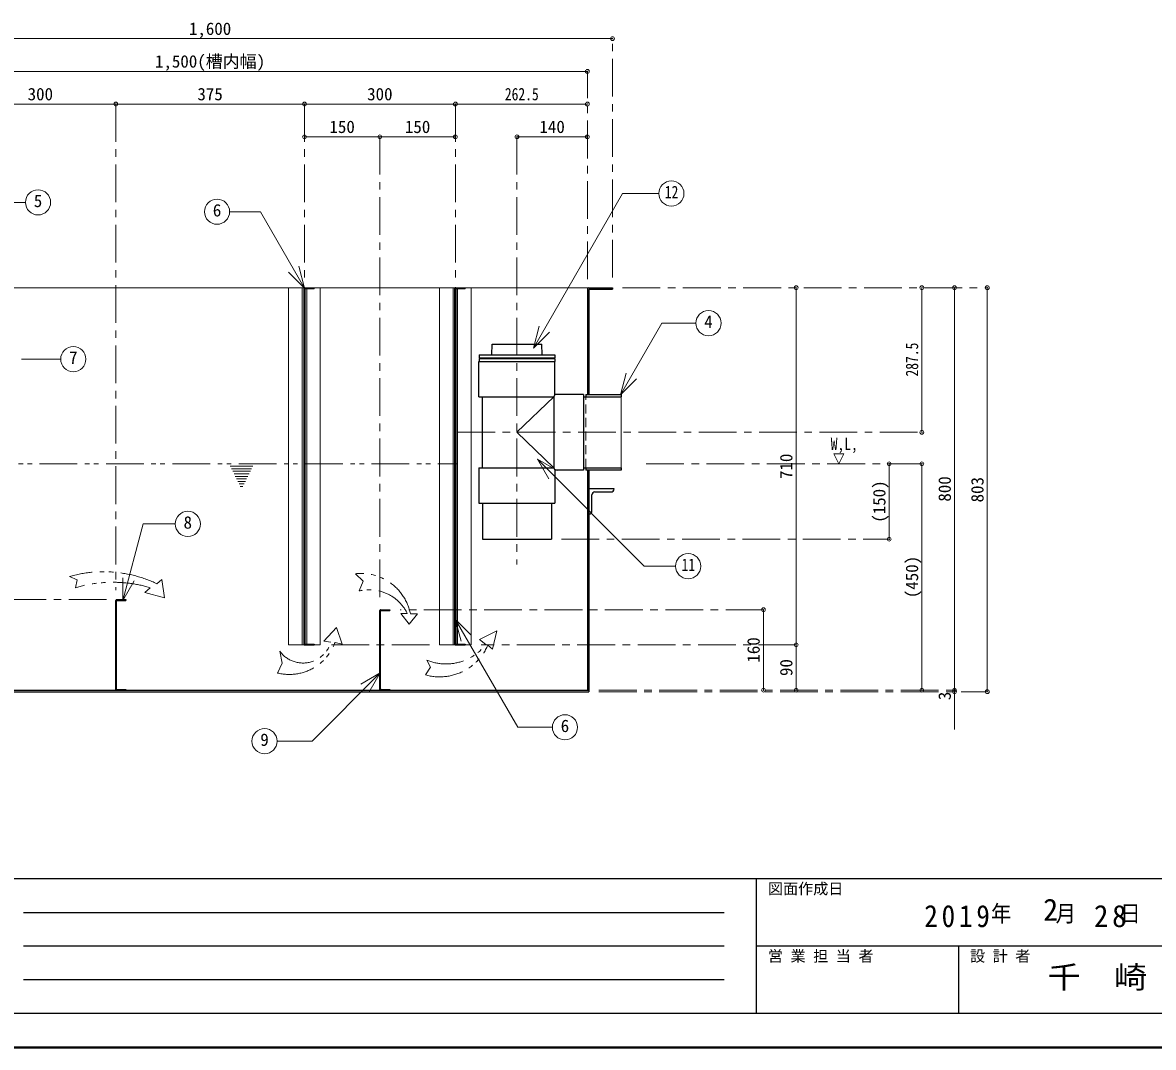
# Model space of a CAD drawing. Units: millimetres at full size, sheet at 1:15. Extents: x -3193 to 2882, y -2028 to 2187.
# Drawn here: x -1699 to 549, y -2028 to 9 of the extents above; entities that cross this region are included whole.
import ezdxf
from ezdxf.enums import TextEntityAlignment as Align

# ---------------------------------------------------------------- set-up
doc = ezdxf.new("R2010")
doc.units = ezdxf.units.MM
doc.header["$LTSCALE"] = 15
doc.header["$PDMODE"] = 32
doc.header["$PDSIZE"] = 7.5
for name, pattern in [('CHAIN1', [8, 5, -1, 1, -1]), ('DASHED1', [1.8, 1.2, -0.6]), ('DOUBLE_CHAIN1', [8.8, 5, -1, 0.6, -0.6, 0.6, -1])]:
    doc.linetypes.add(name, pattern=pattern)
doc.layers.add('0-0', color=7, linetype='Continuous', lineweight=18)
doc.styles.add('ＭＳ ゴシック', font='')
doc.styles.get('ＭＳ ゴシック').set_extended_font_data('MS Gothic')

msp = doc.modelspace()

# ---------------------------------------------------------------- linework, layer by layer
at = {"layer": '0-0', "color": 4, "lineweight": 9}
for p, q in [((-525.81, -23.2), (-2125.81, -23.2)), ((-2075.81, -88.2), (-575.81, -88.2)), ((-1513.31, -153.2), (-1813.31, -153.2)), ((-1138.31, -153.2), (-1513.31, -153.2)), ((-838.31, -153.2), (-1138.31, -153.2)), ((-575.81, -153.2), (-838.31, -153.2)), ((-1138.31, -218.2), (-988.31, -218.2)), ((-988.31, -218.2), (-838.31, -218.2)), ((-715.81, -218.2), (-575.81, -218.2)), ((-1142.81, -518.2), (-1794.06, -518.2)), ((-1169.81, -518.2), (-1169.81, -1228.2)), ((-1136.81, -518.2), (-1139.81, -518.2)), ((-842.81, -518.2), (-1119.06, -518.2)), ((-1106.81, -518.2), (-1106.81, -1228.2)), ((-869.81, -518.2), (-869.81, -1228.2)), ((-837.56, -518.2), (-839.81, -518.2)), ((-572.81, -518.2), (-819.06, -518.2)), ((-806.81, -518.2), (-806.81, -1228.2)), ((-160.81, -518.2), (-160.81, -1228.2)), ((89.19, -518.2), (89.19, -805.7)), ((154.19, -1318.2), (154.19, -518.2)), ((219.19, -518.2), (219.19, -1321.2)), ((24.19, -868.2), (24.19, -1018.2)), ((89.19, -868.2), (89.19, -1318.2)), ((-225.81, -1158.2), (-225.81, -1318.2)), ((-1142.81, -1228.2), (-1169.81, -1228.2)), ((-1119.06, -1228.2), (-1106.81, -1228.2)), ((-842.81, -1228.2), (-869.81, -1228.2)), ((-819.06, -1228.2), (-806.81, -1228.2)), ((-160.81, -1228.2), (-160.81, -1318.2)), ((154.19, -1396.2), (154.19, -1318.2))]:
    msp.add_line(p, q, dxfattribs=at)
at = {"layer": '0-0', "color": 4, "linetype": 'CHAIN1', "lineweight": 9}
for p, q in [((-525.81, -498.2), (-525.81, -23.2)), ((-575.81, -501.2), (-575.81, -88.2)), ((-1513.31, -153.2), (-1513.31, -1119.7)), ((-1138.31, -153.2), (-1138.31, -498.2)), ((-838.31, -153.2), (-838.31, -498.2)), ((-988.31, -218.2), (-988.31, -1139.7)), ((-715.81, -218.2), (-715.81, -1068.2)), ((-505.81, -518.2), (219.19, -518.2)), ((-834.31, -805.7), (89.19, -805.7)), ((-458.81, -868.2), (89.19, -868.2)), ((-627.31, -1018.2), (24.19, -1018.2)), ((-1531.81, -1138.2), (-2525.81, -1138.2)), ((-225.81, -1158.2), (-948.31, -1158.2)), ((-889.81, -1228.2), (-1086.81, -1228.2)), ((-160.81, -1228.2), (-786.81, -1228.2)), ((-552.81, -1318.2), (154.19, -1318.2)), ((-552.81, -1321.2), (219.19, -1321.2))]:
    msp.add_line(p, q, dxfattribs=at)
at = {"layer": '0-0'}
for p, q in [((-683.15, -638.15), (-505.77, -330.93)), ((-433.77, -330.93), (-505.77, -330.93)), ((-1692.93, -348.58), (-1754.47, -348.58)), ((-1287.02, -367.21), (-1225.7, -367.21)), ((-1138.12, -518.9), (-1225.7, -367.21)), ((-1138.12, -518.9), (-1169.94, -487.09)), ((-1138.12, -518.9), (-1149.77, -475.44)), ((-1142.81, -518.2), (-1142.81, -1228.2)), ((-1142.81, -518.2), (-1139.81, -518.2)), ((-1139.81, -518.2), (-1139.81, -1228.2)), ((-1136.81, -519.7), (-1136.81, -1226.7)), ((-1133.81, -519.7), (-1133.81, -1226.7)), ((-842.81, -518.2), (-842.81, -1228.2)), ((-842.81, -518.2), (-839.81, -518.2)), ((-839.81, -518.2), (-839.81, -1228.2)), ((-836.81, -519.7), (-836.81, -1226.7)), ((-833.81, -519.7), (-833.81, -1226.7)), ((-683.15, -638.15), (-671.5, -594.69)), ((-683.15, -638.15), (-651.33, -606.33)), ((-510.21, -731.48), (-427.74, -588.64)), ((-359.97, -588.64), (-427.74, -588.64)), ((-1622.8, -660.17), (-1700.65, -660.17)), ((-510.21, -731.48), (-498.56, -688.01)), ((-510.21, -731.48), (-478.39, -699.66)), ((-508.81, -876.2), (-508.81, -735.2)), ((-85.81, -848.2), (-65.81, -848.2)), ((-75.81, -868.2), (-85.81, -848.2)), ((-75.81, -868.2), (-65.81, -848.2)), ((-675.13, -859.37), (-652.63, -898.34)), ((-675.13, -859.37), (-636.16, -881.87)), ((-675.13, -859.37), (-462.71, -1071.79)), ((-1499.47, -1139.63), (-1458.76, -987.72)), ((-1395.17, -987.72), (-1458.76, -987.72)), ((-400.38, -1071.79), (-462.71, -1071.79)), ((-1499.47, -1139.63), (-1499.47, -1094.63)), ((-1499.47, -1139.63), (-1476.97, -1100.65)), ((-838.38, -1177.07), (-826.73, -1220.53)), ((-838.38, -1177.07), (-806.56, -1208.89)), ((-838.38, -1177.07), (-714.27, -1392.02)), ((-1142.81, -1228.2), (-1139.81, -1228.2)), ((-842.81, -1228.2), (-839.81, -1228.2)), ((-987.46, -1284.03), (-1026.43, -1306.53)), ((-987.46, -1284.03), (-1009.96, -1323)), ((-645.38, -1392.02), (-714.27, -1392.02))]:
    msp.add_line(p, q, dxfattribs=at)
at = {"layer": '0-0', "color": 5, "lineweight": 25}
for p, q in [((-1139.06, -1226.7), (-1139.06, -519.7)), ((-1137.56, -518.2), (-1119.06, -518.2)), ((-1137.56, -1225.95), (-1137.56, -520.45)), ((-1136.81, -519.7), (-1119.06, -519.7)), ((-1119.06, -518.2), (-1119.06, -519.7)), ((-839.06, -519.7), (-839.06, -1226.7)), ((-837.56, -518.2), (-819.06, -518.2)), ((-837.56, -520.45), (-837.56, -1225.95)), ((-836.81, -519.7), (-819.06, -519.7)), ((-819.06, -518.2), (-819.06, -519.7)), ((-575.81, -521.2), (-575.81, -730.2)), ((-572.81, -518.2), (-525.81, -518.2)), ((-572.81, -522.7), (-572.81, -730.2)), ((-571.31, -521.2), (-525.81, -521.2)), ((-525.81, -518.2), (-525.81, -521.2)), ((-790.81, -651.7), (-640.81, -651.7)), ((-790.81, -651.7), (-790.81, -657.7)), ((-665.81, -651.7), (-666.31, -630.7)), ((-640.81, -651.7), (-640.81, -657.7)), ((-791.31, -665.2), (-640.31, -665.2)), ((-791.31, -735.2), (-791.31, -665.2)), ((-790.81, -657.7), (-640.81, -657.7)), ((-790.81, -658.7), (-640.81, -658.7)), ((-790.81, -658.7), (-790.81, -664.7)), ((-790.81, -664.7), (-640.81, -664.7)), ((-640.81, -658.7), (-640.81, -664.7)), ((-640.31, -730.2), (-640.31, -665.2)), ((-791.31, -735.2), (-642.31, -735.2)), ((-784.31, -876.2), (-784.31, -735.2)), ((-640.31, -730.2), (-642.31, -735.2)), ((-642.31, -735.1), (-642.31, -876.3)), ((-583.81, -730.2), (-640.31, -730.2)), ((-583.81, -730.2), (-583.81, -881.2)), ((-583.81, -735.2), (-508.81, -735.2)), ((-578.81, -730.2), (-508.81, -730.2)), ((-578.81, -730.2), (-578.81, -735.2)), ((-508.81, -730.2), (-508.81, -735.2)), ((-791.31, -876.2), (-642.31, -876.2)), ((-791.31, -876.2), (-791.31, -946.2)), ((-578.81, -876.2), (-578.81, -881.2)), ((-583.81, -881.2), (-640.31, -881.2)), ((-508.81, -881.2), (-578.81, -881.2)), ((-575.81, -881.2), (-575.81, -1318.2)), ((-572.81, -881.2), (-572.81, -1321.2)), ((-522.81, -918.2), (-572.81, -918.2)), ((-566.81, -962.2), (-566.81, -930.2)), ((-560.81, -924.2), (-528.81, -924.2)), ((-791.31, -946.2), (-640.31, -946.2)), ((-647.31, -946.2), (-647.31, -1018.2)), ((-1513.31, -1316.7), (-1513.31, -1139.7)), ((-1511.81, -1138.2), (-1493.31, -1138.2)), ((-1511.81, -1315.95), (-1511.81, -1140.45)), ((-1511.06, -1139.7), (-1493.31, -1139.7)), ((-1493.31, -1138.2), (-1493.31, -1139.7)), ((-988.31, -1316.7), (-988.31, -1159.7)), ((-986.81, -1158.2), (-968.31, -1158.2)), ((-986.81, -1315.95), (-986.81, -1160.45)), ((-986.06, -1159.7), (-968.31, -1159.7)), ((-968.31, -1158.2), (-968.31, -1159.7)), ((-1137.56, -1228.2), (-1119.06, -1228.2)), ((-1136.81, -1226.7), (-1119.06, -1226.7)), ((-1119.06, -1226.7), (-1119.06, -1228.2)), ((-837.56, -1228.2), (-819.06, -1228.2)), ((-836.81, -1226.7), (-819.06, -1226.7)), ((-819.06, -1226.7), (-819.06, -1228.2)), ((-2078.81, -1318.2), (-572.81, -1318.2)), ((-2078.81, -1321.2), (-572.81, -1321.2)), ((-1511.06, -1316.7), (-1493.31, -1316.7)), ((-1493.31, -1316.7), (-1493.31, -1318.2)), ((-986.06, -1316.7), (-968.31, -1316.7)), ((-968.31, -1316.7), (-968.31, -1318.2))]:
    msp.add_line(p, q, dxfattribs=at)
at = {"layer": '0-0', "color": 4, "linetype": 'DASHED1', "lineweight": 9}
msp.add_line((-578.81, -876.2), (-578.81, -735.2), dxfattribs=at)
at = {"layer": '0-0', "color": 4, "linetype": 'DOUBLE_CHAIN1', "lineweight": 9}
for p, q in [((-2060.81, -868.2), (-834.31, -868.2)), ((-1285.81, -873.2), (-1240.81, -873.2)), ((-1283.31, -878.2), (-1243.31, -878.2)), ((-1280.81, -883.2), (-1245.81, -883.2)), ((-1278.31, -888.2), (-1248.31, -888.2)), ((-1275.81, -893.2), (-1250.81, -893.2)), ((-1273.31, -898.2), (-1253.31, -898.2)), ((-1270.81, -903.2), (-1255.81, -903.2)), ((-1268.31, -908.2), (-1258.31, -908.2)), ((-1265.81, -913.2), (-1260.81, -913.2)), ((-1605.34, -1092.26), (-1589.89, -1099.17)), ((-1589.89, -1099.17), (-1593.59, -1114.46)), ((-1431.66, -1106.63), (-1422.14, -1098.15)), ((-1422.14, -1098.15), (-1416.35, -1134.67)), ((-1036.98, -1086.84), (-1021.6, -1101.86)), ((-1444.72, -1114.46), (-1455.62, -1124.36)), ((-1029.52, -1121.03), (-1021.6, -1101.86)), ((-1455.62, -1124.36), (-1416.35, -1134.67)), ((-933.78, -1165.79), (-946.47, -1165.79)), ((-1074.53, -1193.91), (-1099.77, -1220.59)), ((-1063.24, -1226.6), (-1074.53, -1193.91)), ((-764.76, -1236.66), (-755.74, -1200.55)), ((-1085.82, -1222.88), (-1099.77, -1220.59)), ((-1077.54, -1223.27), (-1063.24, -1226.6)), ((-773.91, -1228.95), (-764.76, -1236.66))]:
    msp.add_line(p, q, dxfattribs=at)
at = {"layer": '0-0', "color": 6, "lineweight": 25}
for p, q in [((-3125.81, -1692.84), (2814.19, -1692.84)), ((-239.38, -1960.7), (-239.38, -1692.84)), ((-1696.52, -1759.81), (-303.66, -1759.81)), ((-303.66, -1826.77), (-1696.52, -1826.77)), ((2814.19, -1826.77), (-239.38, -1826.77)), ((162.41, -1960.7), (162.41, -1826.77)), ((-303.66, -1893.74), (-1696.52, -1893.74)), ((2814.19, -1960.7), (-3125.81, -1960.7))]:
    msp.add_line(p, q, dxfattribs=at)
at = {"layer": '0-0', "color": 1, "lineweight": 40}
msp.add_line((2881.69, -2028.2), (-3193.31, -2028.2), dxfattribs=at)
at = {"layer": '0-0', "color": 5, "lineweight": 25}
for points in [[(-765.81, -651.7), (-765.31, -630.7), (-666.31, -630.7)], [(-642.31, -876.2), (-640.31, -881.2), (-640.31, -946.2)], [(-583.81, -876.2), (-508.81, -876.2), (-508.81, -881.2)], [(-784.31, -946.2), (-784.31, -1018.2), (-647.31, -1018.2)]]:
    msp.add_lwpolyline(points, dxfattribs=at)
at = {"layer": '0-0', "color": 4, "lineweight": 9}
msp.add_lwpolyline([(-642.31, -735.2), (-715.81, -805.7), (-642.31, -876.2)], dxfattribs=at)
at = {"layer": '0-0', "color": 4, "linetype": 'DOUBLE_CHAIN1', "lineweight": 9}
for points in [[(-927.57, -1166.41), (-913.4, -1166.17), (-929.93, -1187.32), (-946.47, -1165.79)], [(-777.79, -1227.4), (-790.22, -1217.3), (-755.74, -1200.55)], [(-1187.3, -1240.79), (-1182.42, -1264.76), (-1191.78, -1284.07)], [(-895.13, -1258.48), (-887.78, -1272.57), (-897.46, -1288.01)]]:
    msp.add_lwpolyline(points, dxfattribs=at)
at = {"layer": '0-0'}
msp.add_lwpolyline([(-987.46, -1284.03), (-1122.96, -1419.52), (-1192.58, -1419.52)], dxfattribs=at)
for centre in [(-408.77, -330.93), (-1667.93, -348.58), (-1312.02, -367.21), (-334.97, -588.64), (-1597.8, -660.17), (-1370.17, -987.72), (-375.38, -1071.79), (-620.38, -1392.02), (-1217.58, -1419.52)]:
    msp.add_circle(centre, 25, dxfattribs=at)
at = {"layer": '0-0', "color": 5, "lineweight": 25}
for centre, radius, start, end in [((-1137.56, -519.7), 1.5, 90, 180), ((-1136.81, -520.45), 0.75, 90, 180), ((-837.56, -519.7), 1.5, 90, 180), ((-836.81, -520.45), 0.75, 90, 180), ((-572.81, -521.2), 3, 90, 180), ((-571.31, -522.7), 1.5, 90, 180), ((-528.81, -918.2), 6, 270, 0), ((-560.81, -930.2), 6, 90, 180), ((-572.81, -962.2), 6, 270, 0), ((-1511.81, -1139.7), 1.5, 90, 180), ((-1511.06, -1140.45), 0.75, 90, 180), ((-986.81, -1159.7), 1.5, 90, 180), ((-986.06, -1160.45), 0.75, 90, 180), ((-1137.56, -1226.7), 1.5, 180, 270), ((-1136.81, -1225.95), 0.75, 180, 270), ((-837.56, -1226.7), 1.5, 180, 270), ((-836.81, -1225.95), 0.75, 180, 270), ((-1511.81, -1316.7), 1.5, 180, 270), ((-1511.06, -1315.95), 0.75, 180, 270), ((-986.81, -1316.7), 1.5, 180, 270), ((-986.06, -1315.95), 0.75, 180, 270)]:
    msp.add_arc(centre, radius, start, end, dxfattribs=at)
at = {"layer": '0-0', "color": 4, "linetype": 'DOUBLE_CHAIN1', "lineweight": 9}
for centre, radius, start, end in [((-1537.6, -1330.36), 247.55, 64.66231, 105.88171), ((-1025.74, -1186.39), 100.18, 11.504, 96.44125), ((-1519.15, -1367.41), 263.67, 73.60204, 106.39796), ((-1009.34, -1202.64), 84.07, 26.00082, 103.88395), ((-1168.22, -1190.61), 96.38, 255.85124, 340.19132), ((-1140.98, -1206.8), 57.46, 216.26841, 343.74755), ((-869.66, -1187.39), 104.39, 254.55655, 336.53788), ((-856.79, -1166.19), 99.94, 247.44397, 322.22985)]:
    msp.add_arc(centre, radius, start, end, dxfattribs=at)
at = {"layer": '0-0', "color": 1}
for p in [(-525.81, -23.2), (-575.81, -88.2), (-1513.31, -153.2), (-1138.31, -153.2), (-838.31, -153.2), (-575.81, -153.2), (-1138.31, -218.2), (-988.31, -218.2), (-838.31, -218.2), (-715.81, -218.2), (-575.81, -218.2), (-160.81, -518.2), (89.19, -518.2), (154.19, -518.2), (219.19, -518.2), (89.19, -805.7), (24.19, -868.2), (89.19, -868.2), (24.19, -1018.2), (-225.81, -1158.2), (-160.81, -1228.2), (-225.81, -1318.2), (-160.81, -1318.2), (89.19, -1318.2), (154.19, -1318.2), (154.19, -1321.2), (219.19, -1321.2)]:
    msp.add_point(p, dxfattribs=at)

# ---------------------------------------------------------------- texts
at = {"layer": '0-0', "style": 'ＭＳ ゴシック'}
for s, height, p in [('1,600', 24.74, (-1367.99, -23.2)), ('1,500(槽内幅)', 24.74, (-1435.49, -88.2)), ('300', 24.74, (-1688.62, -153.2)), ('375', 24.74, (-1351.12, -153.2)), ('300', 24.74, (-1013.62, -153.2)), ('150', 24.74, (-1088.62, -218.2)), ('150', 24.74, (-938.62, -218.2)), ('140', 24.74, (-671.12, -218.2)), ('5', 24.74, (-1676.37, -365.45)), ('6', 24.74, (-1320.45, -384.09)), ('4', 24.74, (-343.4, -605.51)), ('7', 24.74, (-1606.24, -677.04)), ('8', 24.74, (-1378.61, -1004.6)), ('6', 24.74, (-628.81, -1408.89)), ('9', 24.74, (-1226.01, -1436.4)), ('図面作成日', 21.99, (-216.88, -1730.34)), ('2', 43.99, (330.19, -1789.81)), ('営 業 担 当 者', 21.99, (-216.88, -1864.27)), ('設 計 者', 21.99, (184.91, -1864.27))]:
    msp.add_text(s, height=height, dxfattribs=at).set_placement(p, align=Align.BOTTOM_LEFT)
for s, height, width, p in [('262.5', 24.74, 0.8, (-739.87, -153.2)), ('12', 24.74, 0.8, (-421.89, -347.8)), ('W,L,', 24.74, 0.8, (-92.06, -848.2)), ('11', 24.74, 0.8, (-388.51, -1088.66)), ('千\u3000崎', 43.99, 1.1, (339.19, -1923.74))]:
    msp.add_text(s, height=height, dxfattribs=dict(at, width=width)).set_placement(p, align=Align.BOTTOM_LEFT)
at = {"layer": '0-0', "style": 'ＭＳ ゴシック', "width": 0.8}
msp.add_text('287.5', height=24.74, rotation=90, dxfattribs=at).set_placement((89.19, -694.76), align=Align.BOTTOM_LEFT)
at = {"layer": '0-0', "style": 'ＭＳ ゴシック'}
for s, p in [('710', (-160.81, -898.51)), ('800', (154.19, -943.51)), ('803', (219.19, -945.01)), ('(150)', (24.19, -985.39)), ('(450)', (89.19, -1135.39)), ('160', (-225.81, -1263.51)), ('90', (-160.81, -1290.08)), ('3', (154.19, -1338.08))]:
    msp.add_text(s, height=24.74, rotation=90, dxfattribs=at).set_placement(p, align=Align.BOTTOM_LEFT)
at = {"layer": '0-0', "attachment_point": 7, "style": 'ＭＳ ゴシック'}
for s, insert, char_height in [('\\T1.28;\\W0.9;2019', (93.94, -1789.81), 43.99), ('\\T1.27;\\W0.9;年\\~\\~\\~月\\~\\~\\~日', (226.69, -1782.31), 32.99), ('\\T1.27;\\W0.95;28', (431.44, -1789.81), 43.99)]:
    msp.add_mtext(s, dxfattribs=dict(at, insert=insert, char_height=char_height))

doc.saveas('drawing.dxf')
